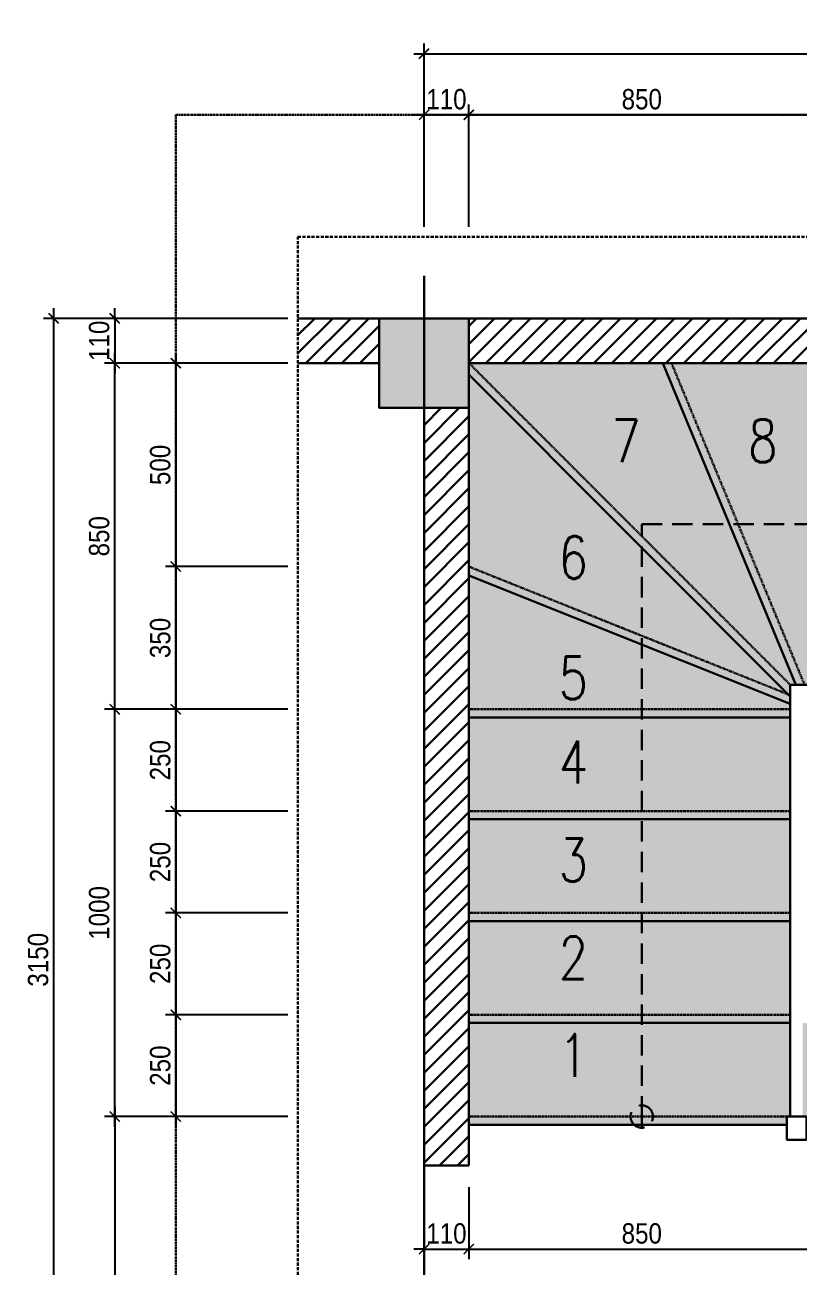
# Model space of a CAD drawing. Header units: millimetres. Extents: x -82962 to 19744, y -138000 to 4535.
# Drawn here: x 852 to 2755, y -22685 to -19635 of the extents above; entities that cross this region are included whole.
import ezdxf

# ---------------------------------------------------------------- set-up
doc = ezdxf.new("R2010")
doc.units = ezdxf.units.MM
doc.header["$LTSCALE"] = 1000
doc.header["$MEASUREMENT"] = 0
doc.header["$PDMODE"] = 3
doc.linetypes.add('HIDDEN', pattern=[0.375, 0.25, -0.125])
doc.layers.get('0').update_dxf_attribs({"lineweight": 30})
doc.layers.get('DEFPOINTS').update_dxf_attribs({"color": 4, "lineweight": 30})
doc.layers.add('THAY', color=4, linetype='Continuous', lineweight=30)
doc.styles.add('ARIAL', font='arial.ttf', dxfattribs={"width": 0.85})
doc.styles.get("Standard").update_dxf_attribs({"font": 'romans.shx', "width": 0.7, "bigfont": 'bigfont.shx'})
doc.dimstyles.new('DIM 1-100', dxfattribs={"dimscale": 0, "dimtxt": 2, "dimasz": 1, "dimexe": 1, "dimexo": 1, "dimgap": 0.5, "dimtad": 1, "dimdec": 4, "dimrnd": 1, "dimdsep": 46, "dimtxsty": 'ARIAL', "dimblk1": 'ARCHTICK', "dimblk2": 'ARCHTICK', "dimsah": 1, "dimcen": 2, "dimdle": 1, "dimclrd": 9, "dimclre": 9, "dimclrt": 1, "dimadec": 0, "dimazin": 0, "dimtfac": 1, "dimtdec": 4, "dimtix": 1, "dimtmove": 2, "dimatfit": 3, "dimldrblk": 'DOT', "dimfxl": 1, "dimtvp": 1, "dimtolj": 1, "dimarcsym": 0})
pattern_1 = [(45, (1523.353, -23269.68), (-22.09709, 22.09709), [])]

# ---------------------------------------------------------------- blocks, each defined once
blk = doc.blocks.new('_ARCHTICK')
at = {"color": 0, "linetype": 'ByBlock', "const_width": 0.15}
blk.add_lwpolyline([(-0.5, -0.5), (0.5, 0.5)], dxfattribs=at)
blk = doc.blocks.new('*D223')
at = {"layer": 'DEFPOINTS', "color": 0, "ltscale": 0.2, "transparency": 16777216}
for p in [(1943.4, -19855.5), (1943.4, -20155.5), (2793.4, -20155.5)]:
    blk.add_point(p, dxfattribs=at)
at = {"layer": 'THAY', "color": 9, "lineweight": -2, "ltscale": 0.2, "transparency": 16777216}
for p, q in [((2818.4, -19855.5), (1918.4, -19855.5)), ((1943.4, -20130.5), (1943.4, -19830.5)), ((2793.4, -20130.5), (2793.4, -19830.5))]:
    blk.add_line(p, q, dxfattribs=at)
at = {"layer": 'THAY', "color": 9, "lineweight": -2, "ltscale": 0.2, "transparency": 16777216, "xscale": 25, "yscale": 25, "zscale": 25, "rotation": 180}
blk.add_blockref('_ARCHTICK', (1943.4, -19855.5), dxfattribs=at)
at = {"layer": 'THAY', "color": 9, "lineweight": -2, "ltscale": 0.2, "transparency": 16777216, "xscale": 25, "yscale": 25, "zscale": 25}
blk.add_blockref('_ARCHTICK', (2793.4, -19855.5), dxfattribs=at)
at = {"layer": 'THAY', "color": 1, "ltscale": 0.2, "transparency": 16777216, "insert": (2368.4, -19817.5), "char_height": 50, "attachment_point": 5, "style": 'ARIAL'}
blk.add_mtext('\\A1;850', dxfattribs=at)
blk = doc.blocks.new('_DOT')
at = {"color": 0, "linetype": 'ByBlock', "ltscale": 10}
blk.add_line((-0.5, 0), (-1, 0), dxfattribs=at)
at = {"color": 0, "linetype": 'ByBlock', "ltscale": 10, "const_width": 0.5}
blk.add_lwpolyline([(-0.25, 0, 1), (0.25, 0, 1)], format="xyb", close=True, dxfattribs=at)
blk = doc.blocks.new('*D224')
at = {"layer": 'DEFPOINTS', "color": 0, "ltscale": 0.2, "transparency": 16777216}
for p in [(1833.4, -19855.5), (1833.4, -20155.5), (1943.4, -20155.5)]:
    blk.add_point(p, dxfattribs=at)
at = {"layer": 'THAY', "color": 9, "lineweight": -2, "ltscale": 0.2, "transparency": 16777216}
for p, q in [((1833.4, -19855.5), (1808.4, -19855.5)), ((1833.4, -20130.5), (1833.4, -19830.5)), ((1943.4, -19855.5), (1833.4, -19855.5)), ((1943.4, -20130.5), (1943.4, -19830.5)), ((1943.4, -19855.5), (1968.4, -19855.5))]:
    blk.add_line(p, q, dxfattribs=at)
at = {"layer": 'THAY', "color": 9, "lineweight": -2, "ltscale": 0.2, "transparency": 16777216, "xscale": 25, "yscale": 25, "zscale": 25}
blk.add_blockref('_ARCHTICK', (1833.4, -19855.5), dxfattribs=at)
at = {"layer": 'THAY', "color": 9, "lineweight": -2, "ltscale": 0.2, "transparency": 16777216, "xscale": 25, "yscale": 25, "zscale": 25, "rotation": 180}
blk.add_blockref('_ARCHTICK', (1943.4, -19855.5), dxfattribs=at)
at = {"layer": 'THAY', "color": 1, "ltscale": 0.2, "transparency": 16777216, "insert": (1888.4, -19817.5), "char_height": 50, "attachment_point": 5, "style": 'ARIAL'}
blk.add_mtext('\\A1;110', dxfattribs=at)
blk = doc.blocks.new('*D225')
at = {"layer": 'DEFPOINTS', "color": 0, "ltscale": 0.2, "transparency": 16777216}
for p in [(4713.4, -19705.5), (1833.4, -20155.5), (4713.4, -20155.5)]:
    blk.add_point(p, dxfattribs=at)
at = {"layer": 'THAY', "color": 9, "lineweight": -2, "ltscale": 0.2, "transparency": 16777216}
for p, q in [((1808.4, -19705.5), (4738.4, -19705.5)), ((1833.4, -20130.5), (1833.4, -19680.5)), ((4713.4, -20130.5), (4713.4, -19680.5))]:
    blk.add_line(p, q, dxfattribs=at)
at = {"layer": 'THAY', "color": 9, "lineweight": -2, "ltscale": 0.2, "transparency": 16777216, "xscale": 25, "yscale": 25, "zscale": 25, "rotation": 180}
blk.add_blockref('_ARCHTICK', (1833.4, -19705.5), dxfattribs=at)
at = {"layer": 'THAY', "color": 9, "lineweight": -2, "ltscale": 0.2, "transparency": 16777216, "xscale": 25, "yscale": 25, "zscale": 25}
blk.add_blockref('_ARCHTICK', (4713.4, -19705.5), dxfattribs=at)
at = {"layer": 'THAY', "color": 1, "ltscale": 0.2, "transparency": 16777216, "insert": (3273.4, -19667.5), "char_height": 50, "attachment_point": 5, "style": 'ARIAL'}
blk.add_mtext('\\A1;2880', dxfattribs=at)
blk = doc.blocks.new('*D227')
at = {"layer": 'DEFPOINTS', "color": 0, "ltscale": 0.2, "transparency": 16777216}
for p in [(1523.4, -20355.5), (1073.4, -20465.5), (1523.4, -20465.5)]:
    blk.add_point(p, dxfattribs=at)
at = {"layer": 'THAY', "color": 9, "lineweight": -2, "ltscale": 0.2, "transparency": 16777216}
for p, q in [((1073.4, -20355.5), (1073.4, -20330.5)), ((1498.4, -20355.5), (1048.4, -20355.5)), ((1073.4, -20355.5), (1073.4, -20465.5)), ((1498.4, -20465.5), (1048.4, -20465.5)), ((1073.4, -20465.5), (1073.4, -20490.5))]:
    blk.add_line(p, q, dxfattribs=at)
at = {"layer": 'THAY', "color": 9, "lineweight": -2, "ltscale": 0.2, "transparency": 16777216, "xscale": 25, "yscale": 25, "zscale": 25}
for p, rotation in [((1073.4, -20355.5), 270), ((1073.4, -20465.5), 90)]:
    blk.add_blockref('_ARCHTICK', p, dxfattribs=dict(at, rotation=rotation))
at = {"layer": 'THAY', "color": 1, "ltscale": 0.2, "transparency": 16777216, "insert": (1035.3, -20410.5), "char_height": 50, "attachment_point": 5, "rotation": 90, "style": 'ARIAL'}
blk.add_mtext('\\A1;110', dxfattribs=at)
blk = doc.blocks.new('*D228')
at = {"layer": 'DEFPOINTS', "color": 0, "ltscale": 0.2, "transparency": 16777216}
for p in [(1523.4, -20465.5), (1223.4, -20965), (1523.4, -20965)]:
    blk.add_point(p, dxfattribs=at)
at = {"layer": 'THAY', "color": 9, "lineweight": -2, "ltscale": 0.2, "transparency": 16777216}
for p, q in [((1498.4, -20465.5), (1198.4, -20465.5)), ((1223.4, -20440.5), (1223.4, -20990)), ((1498.4, -20965), (1198.4, -20965))]:
    blk.add_line(p, q, dxfattribs=at)
at = {"layer": 'THAY', "color": 9, "lineweight": -2, "ltscale": 0.2, "transparency": 16777216, "xscale": 25, "yscale": 25, "zscale": 25}
for p, rotation in [((1223.4, -20465.5), 90), ((1223.4, -20965), 270)]:
    blk.add_blockref('_ARCHTICK', p, dxfattribs=dict(at, rotation=rotation))
at = {"layer": 'THAY', "color": 1, "ltscale": 0.2, "transparency": 16777216, "insert": (1185.3, -20715.3), "char_height": 50, "attachment_point": 5, "rotation": 90, "style": 'ARIAL'}
blk.add_mtext('\\A1;500', dxfattribs=at)
blk = doc.blocks.new('*D229')
at = {"layer": 'DEFPOINTS', "color": 0, "ltscale": 0.2, "transparency": 16777216}
for p in [(1523.4, -20965), (1223.4, -21315.5), (1523.4, -21315.5)]:
    blk.add_point(p, dxfattribs=at)
at = {"layer": 'THAY', "color": 9, "lineweight": -2, "ltscale": 0.2, "transparency": 16777216}
for p, q in [((1223.4, -20940), (1223.4, -21340.5)), ((1498.4, -20965), (1198.4, -20965)), ((1498.4, -21315.5), (1198.4, -21315.5))]:
    blk.add_line(p, q, dxfattribs=at)
at = {"layer": 'THAY', "color": 9, "lineweight": -2, "ltscale": 0.2, "transparency": 16777216, "xscale": 25, "yscale": 25, "zscale": 25}
for p, rotation in [((1223.4, -20965), 90), ((1223.4, -21315.5), 270)]:
    blk.add_blockref('_ARCHTICK', p, dxfattribs=dict(at, rotation=rotation))
at = {"layer": 'THAY', "color": 1, "ltscale": 0.2, "transparency": 16777216, "insert": (1185.3, -21140.3), "char_height": 50, "attachment_point": 5, "rotation": 90, "style": 'ARIAL'}
blk.add_mtext('\\A1;350', dxfattribs=at)
blk = doc.blocks.new('*D230')
at = {"layer": 'DEFPOINTS', "color": 0, "ltscale": 0.2, "transparency": 16777216}
for p in [(1523.4, -21315.5), (1223.4, -21565.5), (1523.4, -21565.5)]:
    blk.add_point(p, dxfattribs=at)
at = {"layer": 'THAY', "color": 9, "lineweight": -2, "ltscale": 0.2, "transparency": 16777216}
for p, q in [((1223.4, -21290.5), (1223.4, -21590.5)), ((1498.4, -21315.5), (1198.4, -21315.5)), ((1498.4, -21565.5), (1198.4, -21565.5))]:
    blk.add_line(p, q, dxfattribs=at)
at = {"layer": 'THAY', "color": 9, "lineweight": -2, "ltscale": 0.2, "transparency": 16777216, "xscale": 25, "yscale": 25, "zscale": 25}
for p, rotation in [((1223.4, -21315.5), 90), ((1223.4, -21565.5), 270)]:
    blk.add_blockref('_ARCHTICK', p, dxfattribs=dict(at, rotation=rotation))
at = {"layer": 'THAY', "color": 1, "ltscale": 0.2, "transparency": 16777216, "insert": (1185.3, -21440.5), "char_height": 50, "attachment_point": 5, "rotation": 90, "style": 'ARIAL'}
blk.add_mtext('\\A1;250', dxfattribs=at)
blk = doc.blocks.new('*D231')
at = {"layer": 'DEFPOINTS', "color": 0, "ltscale": 0.2, "transparency": 16777216}
for p in [(1523.4, -21565.5), (1223.4, -21815.5), (1523.4, -21815.5)]:
    blk.add_point(p, dxfattribs=at)
at = {"layer": 'THAY', "color": 9, "lineweight": -2, "ltscale": 0.2, "transparency": 16777216}
for p, q in [((1498.4, -21565.5), (1198.4, -21565.5)), ((1223.4, -21540.5), (1223.4, -21840.5)), ((1498.4, -21815.5), (1198.4, -21815.5))]:
    blk.add_line(p, q, dxfattribs=at)
at = {"layer": 'THAY', "color": 9, "lineweight": -2, "ltscale": 0.2, "transparency": 16777216, "xscale": 25, "yscale": 25, "zscale": 25}
for p, rotation in [((1223.4, -21565.5), 90), ((1223.4, -21815.5), 270)]:
    blk.add_blockref('_ARCHTICK', p, dxfattribs=dict(at, rotation=rotation))
at = {"layer": 'THAY', "color": 1, "ltscale": 0.2, "transparency": 16777216, "insert": (1185.3, -21690.5), "char_height": 50, "attachment_point": 5, "rotation": 90, "style": 'ARIAL'}
blk.add_mtext('\\A1;250', dxfattribs=at)
blk = doc.blocks.new('*D232')
at = {"layer": 'DEFPOINTS', "color": 0, "ltscale": 0.2, "transparency": 16777216}
for p in [(1523.4, -21815.5), (1223.4, -22065.5), (1523.4, -22065.5)]:
    blk.add_point(p, dxfattribs=at)
at = {"layer": 'THAY', "color": 9, "lineweight": -2, "ltscale": 0.2, "transparency": 16777216}
for p, q in [((1223.4, -21790.5), (1223.4, -22090.5)), ((1498.4, -21815.5), (1198.4, -21815.5)), ((1498.4, -22065.5), (1198.4, -22065.5))]:
    blk.add_line(p, q, dxfattribs=at)
at = {"layer": 'THAY', "color": 9, "lineweight": -2, "ltscale": 0.2, "transparency": 16777216, "xscale": 25, "yscale": 25, "zscale": 25}
for p, rotation in [((1223.4, -21815.5), 90), ((1223.4, -22065.5), 270)]:
    blk.add_blockref('_ARCHTICK', p, dxfattribs=dict(at, rotation=rotation))
at = {"layer": 'THAY', "color": 1, "ltscale": 0.2, "transparency": 16777216, "insert": (1185.3, -21940.5), "char_height": 50, "attachment_point": 5, "rotation": 90, "style": 'ARIAL'}
blk.add_mtext('\\A1;250', dxfattribs=at)
blk = doc.blocks.new('*D233')
at = {"layer": 'DEFPOINTS', "color": 0, "ltscale": 0.2, "transparency": 16777216}
for p in [(1523.4, -22065.5), (1223.4, -22315.5), (1523.4, -22315.5)]:
    blk.add_point(p, dxfattribs=at)
at = {"layer": 'THAY', "color": 9, "lineweight": -2, "ltscale": 0.2, "transparency": 16777216}
for p, q in [((1223.4, -22040.5), (1223.4, -22340.5)), ((1498.4, -22065.5), (1198.4, -22065.5)), ((1498.4, -22315.5), (1198.4, -22315.5))]:
    blk.add_line(p, q, dxfattribs=at)
at = {"layer": 'THAY', "color": 9, "lineweight": -2, "ltscale": 0.2, "transparency": 16777216, "xscale": 25, "yscale": 25, "zscale": 25}
for p, rotation in [((1223.4, -22065.5), 90), ((1223.4, -22315.5), 270)]:
    blk.add_blockref('_ARCHTICK', p, dxfattribs=dict(at, rotation=rotation))
at = {"layer": 'THAY', "color": 1, "ltscale": 0.2, "transparency": 16777216, "insert": (1185.3, -22190.5), "char_height": 50, "attachment_point": 5, "rotation": 90, "style": 'ARIAL'}
blk.add_mtext('\\A1;250', dxfattribs=at)
blk = doc.blocks.new('*D234')
at = {"layer": 'DEFPOINTS', "color": 0, "ltscale": 0.2, "transparency": 16777216}
for p in [(1073.4, -21315.5), (1523.4, -21315.5), (1523.4, -22315.5)]:
    blk.add_point(p, dxfattribs=at)
at = {"layer": 'THAY', "color": 9, "lineweight": -2, "ltscale": 0.2, "transparency": 16777216}
for p, q in [((1073.4, -22340.5), (1073.4, -21290.5)), ((1498.4, -21315.5), (1048.4, -21315.5)), ((1498.4, -22315.5), (1048.4, -22315.5))]:
    blk.add_line(p, q, dxfattribs=at)
at = {"layer": 'THAY', "color": 9, "lineweight": -2, "ltscale": 0.2, "transparency": 16777216, "xscale": 25, "yscale": 25, "zscale": 25}
for p, rotation in [((1073.4, -21315.5), 90), ((1073.4, -22315.5), 270)]:
    blk.add_blockref('_ARCHTICK', p, dxfattribs=dict(at, rotation=rotation))
at = {"layer": 'THAY', "color": 1, "ltscale": 0.2, "transparency": 16777216, "insert": (1035.3, -21815.5), "char_height": 50, "attachment_point": 5, "rotation": 90, "style": 'ARIAL'}
blk.add_mtext('\\A1;1000', dxfattribs=at)
blk = doc.blocks.new('*D235')
at = {"layer": 'DEFPOINTS', "color": 0, "ltscale": 0.2, "transparency": 16777216}
for p in [(1073.4, -20465.5), (1498.4, -20465.5), (1523.4, -21315.5)]:
    blk.add_point(p, dxfattribs=at)
at = {"layer": 'THAY', "color": 9, "lineweight": -2, "ltscale": 0.2, "transparency": 16777216}
for p, q in [((1473.4, -20465.5), (1048.4, -20465.5)), ((1073.4, -21340.5), (1073.4, -20440.5)), ((1498.4, -21315.5), (1048.4, -21315.5))]:
    blk.add_line(p, q, dxfattribs=at)
at = {"layer": 'THAY', "color": 9, "lineweight": -2, "ltscale": 0.2, "transparency": 16777216, "xscale": 25, "yscale": 25, "zscale": 25}
for p, rotation in [((1073.4, -20465.5), 90), ((1073.4, -21315.5), 270)]:
    blk.add_blockref('_ARCHTICK', p, dxfattribs=dict(at, rotation=rotation))
at = {"layer": 'THAY', "color": 1, "ltscale": 0.2, "transparency": 16777216, "insert": (1035.3, -20890.5), "char_height": 50, "attachment_point": 5, "rotation": 90, "style": 'ARIAL'}
blk.add_mtext('\\A1;850', dxfattribs=at)
blk = doc.blocks.new('*D236')
at = {"layer": 'DEFPOINTS', "color": 0, "ltscale": 0.2, "transparency": 16777216}
for p in [(1523.4, -22315.5), (1073.4, -23285.5), (1523.4, -23285.5)]:
    blk.add_point(p, dxfattribs=at)
at = {"layer": 'THAY', "color": 9, "lineweight": -2, "ltscale": 0.2, "transparency": 16777216}
for p, q in [((1073.4, -22290.5), (1073.4, -23310.5)), ((1498.4, -22315.5), (1048.4, -22315.5)), ((1498.4, -23285.5), (1048.4, -23285.5))]:
    blk.add_line(p, q, dxfattribs=at)
at = {"layer": 'THAY', "color": 9, "lineweight": -2, "ltscale": 0.2, "transparency": 16777216, "xscale": 25, "yscale": 25, "zscale": 25}
for p, rotation in [((1073.4, -22315.5), 90), ((1073.4, -23285.5), 270)]:
    blk.add_blockref('_ARCHTICK', p, dxfattribs=dict(at, rotation=rotation))
at = {"layer": 'THAY', "color": 1, "ltscale": 0.2, "transparency": 16777216, "insert": (1035.3, -22800.5), "char_height": 50, "attachment_point": 5, "rotation": 90, "style": 'ARIAL'}
blk.add_mtext('\\A1;970', dxfattribs=at)
blk = doc.blocks.new('*D239')
at = {"layer": 'DEFPOINTS', "color": 0, "ltscale": 0.2, "transparency": 16777216}
for p in [(923.4, -20355.5), (1523.4, -20355.5), (1523.4, -23505.5)]:
    blk.add_point(p, dxfattribs=at)
at = {"layer": 'THAY', "color": 9, "lineweight": -2, "ltscale": 0.2, "transparency": 16777216}
for p, q in [((923.4, -23530.5), (923.4, -20330.5)), ((1498.4, -20355.5), (898.4, -20355.5)), ((1498.4, -23505.5), (898.4, -23505.5))]:
    blk.add_line(p, q, dxfattribs=at)
at = {"layer": 'THAY', "color": 9, "lineweight": -2, "ltscale": 0.2, "transparency": 16777216, "xscale": 25, "yscale": 25, "zscale": 25}
for p, rotation in [((923.4, -20355.5), 90), ((923.4, -23505.5), 270)]:
    blk.add_blockref('_ARCHTICK', p, dxfattribs=dict(at, rotation=rotation))
at = {"layer": 'THAY', "color": 1, "ltscale": 0.2, "transparency": 16777216, "insert": (885.3, -21930.5), "char_height": 50, "attachment_point": 5, "rotation": 90, "style": 'ARIAL'}
blk.add_mtext('\\A1;3150', dxfattribs=at)
blk = doc.blocks.new('*D265')
at = {"layer": 'DEFPOINTS', "color": 0, "ltscale": 0.2, "transparency": 16777216}
for p in [(1833.4, -22464), (1943.4, -22464), (1943.4, -22640.9)]:
    blk.add_point(p, dxfattribs=at)
at = {"layer": 'THAY', "color": 9, "lineweight": -2, "ltscale": 0.2, "transparency": 16777216}
for p, q in [((1833.4, -22489), (1833.4, -22665.9)), ((1943.4, -22489), (1943.4, -22665.9)), ((1833.4, -22640.9), (1808.4, -22640.9)), ((1833.4, -22640.9), (1943.4, -22640.9)), ((1943.4, -22640.9), (1968.4, -22640.9))]:
    blk.add_line(p, q, dxfattribs=at)
at = {"layer": 'THAY', "color": 9, "lineweight": -2, "ltscale": 0.2, "transparency": 16777216, "xscale": 25, "yscale": 25, "zscale": 25}
blk.add_blockref('_ARCHTICK', (1833.4, -22640.9), dxfattribs=at)
at = {"layer": 'THAY', "color": 9, "lineweight": -2, "ltscale": 0.2, "transparency": 16777216, "xscale": 25, "yscale": 25, "zscale": 25, "rotation": 180}
blk.add_blockref('_ARCHTICK', (1943.4, -22640.9), dxfattribs=at)
at = {"layer": 'THAY', "color": 1, "ltscale": 0.2, "transparency": 16777216, "insert": (1888.4, -22602.9), "char_height": 50, "attachment_point": 5, "style": 'ARIAL'}
blk.add_mtext('\\A1;110', dxfattribs=at)
blk = doc.blocks.new('*D266')
at = {"layer": 'DEFPOINTS', "color": 0, "ltscale": 0.2, "transparency": 16777216}
for p in [(1943.4, -22464), (2793.4, -22464), (2793.4, -22640.9)]:
    blk.add_point(p, dxfattribs=at)
at = {"layer": 'THAY', "color": 9, "lineweight": -2, "ltscale": 0.2, "transparency": 16777216}
for p, q in [((1943.4, -22489), (1943.4, -22665.9)), ((2793.4, -22489), (2793.4, -22665.9)), ((1918.4, -22640.9), (2818.4, -22640.9))]:
    blk.add_line(p, q, dxfattribs=at)
at = {"layer": 'THAY', "color": 9, "lineweight": -2, "ltscale": 0.2, "transparency": 16777216, "xscale": 25, "yscale": 25, "zscale": 25, "rotation": 180}
blk.add_blockref('_ARCHTICK', (1943.4, -22640.9), dxfattribs=at)
at = {"layer": 'THAY', "color": 9, "lineweight": -2, "ltscale": 0.2, "transparency": 16777216, "xscale": 25, "yscale": 25, "zscale": 25}
blk.add_blockref('_ARCHTICK', (2793.4, -22640.9), dxfattribs=at)
at = {"layer": 'THAY', "color": 1, "ltscale": 0.2, "transparency": 16777216, "insert": (2368.4, -22602.9), "char_height": 50, "attachment_point": 5, "style": 'ARIAL'}
blk.add_mtext('\\A1;850', dxfattribs=at)

msp = doc.modelspace()

# ---------------------------------------------------------------- hatches: boundary and pattern name
at = {"layer": 'THAY', "ltscale": 0.2}
h = msp.add_hatch(dxfattribs=at)
h.set_pattern_fill('ANSI31', color=256, scale=250, style=0)
h.set_pattern_definition(pattern_1)
h.paths.add_polyline_path([(4603.35257, -20355.49444), (1943.35257, -20355.49444), (1943.35257, -20464.92645), (1943.92019, -20465.49444), (4603.35257, -20465.49444)])
h.paths.add_polyline_path([(1723.35257, -20355.49444), (1523.35257, -20355.49444), (1523.35257, -20465.49444), (1723.35257, -20465.49444)])
h.paths.add_polyline_path([(4263.61471, -22520.67408), (4436.11471, -22520.67408), (4436.11471, -22363.17408), (4263.61471, -22363.17408)], flags=9)
h.paths.add_polyline_path([(4263.61471, -22280.67408), (4440.11471, -22280.67408), (4440.11471, -22123.17408), (4263.61471, -22123.17408)], flags=9)
h.paths.add_polyline_path([(4249.58936, -22040.67408), (4426.08936, -22040.67408), (4426.08936, -21883.17408), (4249.58936, -21883.17408)], flags=9)
h.paths.add_polyline_path([(4263.61471, -21800.10628), (4440.11471, -21800.10628), (4440.11471, -21642.60628), (4263.61471, -21642.60628)], flags=9)
h.paths.add_polyline_path([(2149.897, -21764.30867), (2258.397, -21764.30867), (2258.397, -21606.80867), (2149.897, -21606.80867)], flags=9)
h.paths.add_polyline_path([(2959.6043, -23269.68114), (4067.84163, -23269.68114), (4067.84163, -22993.17019), (2959.6043, -22993.17019)], flags=9)
h.paths.add_polyline_path([(2149.897, -22004.30867), (2258.397, -22004.30867), (2258.397, -21846.80867), (2149.897, -21846.80867)], flags=9)
h.paths.add_polyline_path([(2161.897, -22244.30867), (2234.397, -22244.30867), (2234.397, -22086.80867), (2161.897, -22086.80867)], flags=9)
h.paths.add_polyline_path([(3111.01999, -22766.33892), (3734.22387, -22766.33892), (3734.22387, -22565.4083), (3111.01999, -22565.4083)], flags=9)
at = {"layer": 'THAY', "linetype": 'Continuous'}
msp.add_hatch(color=256, dxfattribs=at).paths.add_polyline_path([(1943.35257, -20355.49444), (1723.35257, -20355.49444), (1723.35257, -20575.49444), (1943.35257, -20575.49444)])
at = {"layer": 'THAY', "ltscale": 0.2}
h = msp.add_hatch(dxfattribs=at)
h.set_pattern_fill('ANSI31', color=256, scale=250, style=0)
h.set_pattern_definition([(45, (-3105.553, -22425.494), (-22.09709, 22.09709), [])])
h.paths.add_polyline_path([(5023.35257, -20355.49444), (4823.35257, -20355.49444), (4823.35257, -20465.49444), (4933.35257, -20465.49444), (4933.35257, -20860.49444), (4713.35257, -20860.49444), (4713.35257, -20915.49444), (4988.35257, -20915.49444), (4988.35257, -20465.49444), (5023.35257, -20465.49444)])
h.paths.add_polyline_path([(4261.40308, -21259.03039), (4441.90308, -21259.03039), (4441.90308, -21101.53039), (4261.40308, -21101.53039)], flags=9)
h.paths.add_polyline_path([(4263.61471, -22520.67408), (4436.11471, -22520.67408), (4436.11471, -22363.17408), (4263.61471, -22363.17408)], flags=9)
h.paths.add_polyline_path([(4263.61471, -22280.67408), (4440.11471, -22280.67408), (4440.11471, -22123.17408), (4263.61471, -22123.17408)], flags=9)
h.paths.add_polyline_path([(4249.58936, -22040.67408), (4426.08936, -22040.67408), (4426.08936, -21883.17408), (4249.58936, -21883.17408)], flags=9)
h.paths.add_polyline_path([(4263.61471, -21800.10628), (4440.11471, -21800.10628), (4440.11471, -21642.60628), (4263.61471, -21642.60628)], flags=9)
h.paths.add_polyline_path([(4263.61471, -21519.93588), (4440.11471, -21519.93588), (4440.11471, -21362.43588), (4263.61471, -21362.43588)], flags=9)
h.paths.add_polyline_path([(2841.51653, -20735.06158), (2946.01653, -20735.06158), (2946.01653, -20577.56158), (2841.51653, -20577.56158)], flags=9)
h.paths.add_polyline_path([(2615.56273, -20735.06158), (2724.06273, -20735.06158), (2724.06273, -20577.56158), (2615.56273, -20577.56158)], flags=9)
h.paths.add_polyline_path([(2279.79921, -20735.06158), (2388.29921, -20735.06158), (2388.29921, -20577.56158), (2279.79921, -20577.56158)], flags=9)
h.paths.add_polyline_path([(2153.897, -21021.65313), (2258.397, -21021.65313), (2258.397, -20864.15313), (2153.897, -20864.15313)], flags=9)
h.paths.add_polyline_path([(2149.897, -21317.15001), (2258.397, -21317.15001), (2258.397, -21159.65001), (2149.897, -21159.65001)], flags=9)
h.paths.add_polyline_path([(2149.897, -21524.30867), (2262.397, -21524.30867), (2262.397, -21366.80867), (2149.897, -21366.80867)], flags=9)
h.paths.add_polyline_path([(2149.897, -21764.30867), (2258.397, -21764.30867), (2258.397, -21606.80867), (2149.897, -21606.80867)], flags=9)
h.paths.add_polyline_path([(2959.6043, -23269.68114), (4067.84163, -23269.68114), (4067.84163, -22993.17019), (2959.6043, -22993.17019)], flags=9)
h.paths.add_polyline_path([(2149.897, -22004.30867), (2258.397, -22004.30867), (2258.397, -21846.80867), (2149.897, -21846.80867)], flags=9)
h.paths.add_polyline_path([(2161.897, -22244.30867), (2234.397, -22244.30867), (2234.397, -22086.80867), (2161.897, -22086.80867)], flags=9)
h.paths.add_polyline_path([(3111.01999, -22766.33892), (3734.22387, -22766.33892), (3734.22387, -22565.4083), (3111.01999, -22565.4083)], flags=9)
h = msp.add_hatch(dxfattribs=at)
h.set_pattern_fill('DOTS', color=256, scale=300, style=0)
h.set_pattern_definition([(0, (1943.353, -23363.166), (9.375, 18.75), [0, -18.75])])
h.paths.add_polyline_path([(1943.35257, -20493.22018), (1943.35257, -20575.49444), (1943.35257, -20986.55385), (2733.35257, -21302.39257), (2733.35257, -21283.74807)])
h.paths.add_polyline_path([(2419.79099, -20465.49444), (1943.35257, -20465.49444), (1943.35257, -20493.22018), (2733.35257, -21283.74807), (2733.35257, -21255.49444), (2746.86515, -21255.49444)])
h.paths.add_polyline_path([(2773.35257, -20465.49444), (2419.79099, -20465.49444), (2746.86515, -21255.49444), (2773.35257, -21255.49444)])
h.paths.add_polyline_path([(3013.35257, -20465.49444), (2773.35257, -20465.49444), (2773.35257, -21255.49444), (3013.35257, -21255.49444)])
h.paths.add_polyline_path([(3253.35257, -20465.49444), (3013.35257, -20465.49444), (3013.35257, -21255.49444), (3162.05123, -21255.49444), (3253.35257, -21094.00601)])
h.paths.add_polyline_path([(3513.35257, -20634.13333), (3513.35257, -20465.49444), (3253.35257, -20465.49444), (3253.35257, -21094.00601), (3361.51247, -20902.69916), (3398.76818, -20916.18982), (3409.15861, -20897.81185), (3282.8899, -20809.35923), (3390.54536, -20851.3475), (3415.55107, -20807.11887), (3353.5823, -20763.70907), (3424.46379, -20791.35458)])
h.paths.add_polyline_path([(4166.00629, -20465.49444), (3827.92198, -20465.49444), (3688.62366, -21255.49444), (3709.89958, -21255.49444)])
h.paths.add_polyline_path([(4603.35257, -20465.49444), (4166.00629, -20465.49444), (3709.89958, -21255.49444), (3753.35257, -21255.49444), (3813.35257, -21255.49444), (3813.35257, -21295.49444), (4603.35257, -21295.49444)])
h.paths.add_polyline_path([(4603.35257, -21295.49444), (3813.35257, -21295.49444), (3813.35257, -21545.49444), (4603.35257, -21545.49444)])
h.paths.add_polyline_path([(4603.35257, -21545.49444), (3813.35257, -21545.49444), (3813.35257, -21795.49444), (4603.35257, -21795.49444)])
h.paths.add_polyline_path([(3783.35257, -21545.49444), (3753.35257, -21545.49444), (3753.35257, -21795.49444), (3783.35257, -21795.49444)])
h.paths.add_polyline_path([(3783.35257, -21285.49444), (3780.7769, -21285.49444), (3698.35257, -21315.49444), (3753.35257, -21315.49444), (3753.35257, -21545.49444), (3783.35257, -21545.49444)])
h.paths.add_polyline_path([(3780.7769, -21285.49444), (3734.10518, -21285.49444), (3698.35257, -21315.49444)])
h.paths.add_polyline_path([(3715.67308, -21285.49444), (3703.64238, -21285.49444), (3698.35257, -21315.49444)])
h.paths.add_polyline_path([(3616.04486, -21285.49444), (3613.35257, -21285.49444), (3613.35257, -21315.49444), (3698.35257, -21315.49444)])
h.paths.add_polyline_path([(3643.35257, -21342.66318), (3613.35257, -21350.07283), (3613.35257, -21575.49444), (3643.35257, -21575.49444)])
h.paths.add_polyline_path([(2959.6043, -23363.166), (4067.84163, -23363.166), (4067.84163, -23086.65506), (2959.6043, -23086.65506)], flags=9)
h.paths.add_polyline_path([(3111.01999, -22912.79608), (3734.22387, -22912.79608), (3734.22387, -22711.86545), (3111.01999, -22711.86545)], flags=9)
h = msp.add_hatch(dxfattribs=at)
h.set_pattern_fill('ANSI31', color=256, scale=250, style=0)
h.set_pattern_definition(pattern_1)
h.paths.add_polyline_path([(1943.35257, -20575.49444), (1833.35257, -20575.49444), (1833.35257, -22435.49444), (1943.35257, -22435.49444)])
h = msp.add_hatch(dxfattribs=at)
h.set_pattern_fill('DOTS', color=256, scale=300, style=0)
h.set_pattern_definition([(0, (1943.353, -23363.166), (9.375, 18.75), [0, -18.75])])
h.paths.add_polyline_path([(2793.35257, -22085.49444), (2763.35257, -22085.49444), (2763.35257, -22315.49444), (2772.93668, -22315.49444), (2772.93668, -22328.95851), (2793.35257, -22328.95851), (2793.35257, -22315.49444)])
h.paths.add_polyline_path([(2733.35257, -22085.49444), (1943.35257, -22085.49444), (1943.35257, -22335.49444), (2724.85502, -22335.49444), (2724.85502, -22315.49444), (2733.35257, -22315.49444)])
h.paths.add_polyline_path([(2733.35257, -21835.49444), (1943.35257, -21835.49444), (1943.35257, -22085.49444), (2733.35257, -22085.49444)])
h.paths.add_polyline_path([(2733.35257, -21585.49444), (1943.35257, -21585.49444), (1943.35257, -21835.49444), (2733.35257, -21835.49444)])
h.paths.add_polyline_path([(2733.35257, -21335.49444), (1943.35257, -21335.49444), (1943.35257, -21585.49444), (2733.35257, -21585.49444)])
h.paths.add_polyline_path([(1943.35257, -20986.55385), (1943.35257, -21335.49444), (2733.35257, -21335.49444), (2733.35257, -21302.39257)])
h.paths.add_polyline_path([(2959.6043, -23363.166), (4067.84163, -23363.166), (4067.84163, -23086.65506), (2959.6043, -23086.65506)], flags=9)
h.paths.add_polyline_path([(3111.01999, -22912.79608), (3734.22387, -22912.79608), (3734.22387, -22711.86545), (3111.01999, -22711.86545)], flags=9)

# ---------------------------------------------------------------- linework, layer by layer
at = {"layer": 'THAY', "ltscale": 0.01}
for p, q in [((1833.35257, -23679.41976), (1833.35257, -20251.09871)), ((1523.35257, -20355.49444), (5023.35257, -20355.49444))]:
    msp.add_line(p, q, dxfattribs=at)
at = {"layer": 'THAY'}
for p, q in [((1523.35257, -20355.49444), (5023.35257, -20355.49444)), ((1523.35257, -20465.49444), (1723.35257, -20465.49444)), ((1943.35257, -20465.49444), (4603.35257, -20465.49444)), ((2746.86515, -21255.49444), (2419.79099, -20465.49444)), ((2733.35257, -21283.74807), (1943.35257, -20493.22018)), ((2733.35257, -21302.39257), (1943.35257, -20986.55385)), ((2733.35257, -21335.49444), (1943.35257, -21335.49444)), ((2733.35257, -21585.49444), (1943.35257, -21585.49444)), ((2733.35257, -21835.49444), (1943.35257, -21835.49444)), ((2733.35257, -22085.49444), (1943.35257, -22085.49444)), ((2724.85502, -22335.49444), (1943.35257, -22335.49444))]:
    msp.add_line(p, q, dxfattribs=at)
at = {"layer": 'THAY', "linetype": 'HIDDEN', "ltscale": 0.01}
for p, q in [((2733.39264, -21255.49444), (1943.92019, -20465.49444)), ((2768.5115, -21255.49444), (2441.43734, -20465.49444)), ((2733.35257, -21280.85343), (1943.35257, -20965.0147)), ((2733.35257, -21315.49444), (1943.35257, -21315.49444)), ((2733.35257, -21565.49444), (1943.35257, -21565.49444)), ((2733.35257, -21815.49444), (1943.35257, -21815.49444)), ((2733.35257, -22065.49444), (1943.35257, -22065.49444)), ((2733.35257, -22315.49444), (1943.35257, -22315.49444))]:
    msp.add_line(p, q, dxfattribs=at)
at = {"layer": 'THAY', "linetype": 'Continuous'}
for p, q in [((1833.35257, -20575.49444), (1833.35257, -22435.49444)), ((1943.35257, -20575.49444), (1943.35257, -22365.49444)), ((1943.35257, -20575.49444), (1943.35257, -22435.49444)), ((2733.35257, -21255.49444), (3813.35257, -21255.49444)), ((2733.35257, -21255.49444), (2733.35257, -22315.49444)), ((1833.35257, -22435.49444), (1943.35257, -22435.49444))]:
    msp.add_line(p, q, dxfattribs=at)
at = {"layer": 'THAY', "linetype": 'HIDDEN', "ltscale": 0.01}
msp.add_lwpolyline([(1223.35257, -19855.49444), (5323.35257, -19855.49444), (5323.35257, -24005.49444), (1223.35257, -24005.49444)], close=True, dxfattribs=at)
at = {"layer": 'THAY', "linetype": 'HIDDEN', "ltscale": 0.03}
msp.add_lwpolyline([(1523.35257, -20155.49444), (5023.35257, -20155.49444), (5023.35257, -23705.49444), (1523.35257, -23705.49444)], close=True, dxfattribs=at)
at = {"layer": 'THAY'}
msp.add_lwpolyline([(1943.35257, -20355.49444), (1723.35257, -20355.49444), (1723.35257, -20575.49444), (1943.35257, -20575.49444)], close=True, dxfattribs=at)
at = {"layer": 'THAY', "linetype": 'HIDDEN', "ltscale": 0.2}
for points in [[(2368.35257, -22315.49444), (2368.35257, -20860.49444), (4186.51666, -20860.49444), (4186.51666, -22315.49444)], [(2368.35257, -22342.99444), (2368.35257, -22315.49444)]]:
    msp.add_lwpolyline(points, dxfattribs=at)
msp.add_lwpolyline([(2395.85257, -22315.49444, 1), (2340.85257, -22315.49444, 1)], format="xyb", close=True, dxfattribs=at)
at = {"layer": 'THAY', "linetype": 'Continuous'}
msp.add_lwpolyline([(2772.93668, -22315.49444), (2724.85502, -22315.49444), (2724.85502, -22372.42258), (2772.93668, -22372.42258)], close=True, dxfattribs=at)

# ---------------------------------------------------------------- texts
at = {"layer": 'THAY', "color": 2, "ltscale": 0.2, "width": 0.8}
for s, p in [('7', (2294.04921, -20708.81158)), ('8', (2629.81273, -20708.81158)), ('6', (2164.147, -20995.40313)), ('5', (2164.147, -21290.90001)), ('4', (2164.147, -21498.05867)), ('3', (2164.147, -21738.05867))]:
    msp.add_text(s, height=105, dxfattribs=at).set_placement(p)
at = {"layer": 'THAY', "color": 2, "width": 0.8}
for s, p in [('2', (2164.147, -21978.05867)), ('1', (2164.147, -22218.05867))]:
    msp.add_text(s, height=105, dxfattribs=at).set_placement(p)

# ---------------------------------------------------------------- dimensions: what is measured, and where the dimension line sits
at = {"layer": 'THAY', "ltscale": 0.2}
for base, p1, p2, picture, middle in [((4713.35257, -19705.49444), (1833.35257, -20155.49444), (4713.35257, -20155.49444), '*D225', (3273.35257, -19667.4658)), ((1833.35257, -19855.49444), (1943.35257, -20155.49444), (1833.35257, -20155.49444), '*D224', (1888.35257, -19817.4658)), ((1943.35257, -19855.49444), (2793.36911, -20155.49444), (1943.35257, -20155.49444), '*D223', (2368.36084, -19817.4658)), ((1943.35257, -22640.90531), (1833.35257, -22463.96644), (1943.35257, -22463.96644), '*D265', (1888.35257, -22602.87666)), ((2793.35257, -22640.90531), (1943.35257, -22463.96644), (2793.35257, -22463.96644), '*D266', (2368.35257, -22602.87666))]:
    dim = msp.add_linear_dim(base=base, p1=p1, p2=p2, dimstyle='DIM 1-100', override={"dimscale": 25}, dxfattribs=at)
    dim.commit()
    dim.dimension.update_dxf_attribs({"geometry": picture, "text_midpoint": middle})
for base, p1, p2, picture, middle in [((923.35257, -20355.49444), (1523.35257, -23505.49444), (1523.35257, -20355.49444), '*D239', (885.30687, -21930.49444)), ((1073.35257, -20465.49444), (1523.35257, -20355.49444), (1523.35257, -20465.49444), '*D227', (1035.32393, -20410.49444)), ((1073.35257, -20465.49444), (1523.35257, -21315.49444), (1498.35257, -20465.49444), '*D235', (1035.32393, -20890.49444)), ((1223.35257, -20965.0147), (1523.35257, -20465.49444), (1523.35257, -20965.0147), '*D228', (1185.32393, -20715.25457)), ((1223.35257, -21315.49444), (1523.35257, -20965.0147), (1523.35257, -21315.49444), '*D229', (1185.30687, -21140.25457)), ((1073.35257, -21315.49444), (1523.35257, -22315.49444), (1523.35257, -21315.49444), '*D234', (1035.32393, -21815.49444)), ((1223.35257, -21565.49444), (1523.35257, -21315.49444), (1523.35257, -21565.49444), '*D230', (1185.32393, -21440.49444)), ((1223.35257, -21815.49444), (1523.35257, -21565.49444), (1523.35257, -21815.49444), '*D231', (1185.32393, -21690.49444)), ((1223.35257, -22065.49444), (1523.35257, -21815.49444), (1523.35257, -22065.49444), '*D232', (1185.32393, -21940.49444)), ((1223.35257, -22315.49444), (1523.35257, -22065.49444), (1523.35257, -22315.49444), '*D233', (1185.32393, -22190.49444)), ((1073.35257, -23285.49444), (1523.35257, -22315.49444), (1523.35257, -23285.49444), '*D236', (1035.32393, -22800.49444))]:
    dim = msp.add_linear_dim(base=base, p1=p1, p2=p2, angle=90, dimstyle='DIM 1-100', override={"dimscale": 25}, dxfattribs=at)
    dim.commit()
    dim.dimension.update_dxf_attribs({"geometry": picture, "text_midpoint": middle})

doc.saveas('drawing.dxf')
